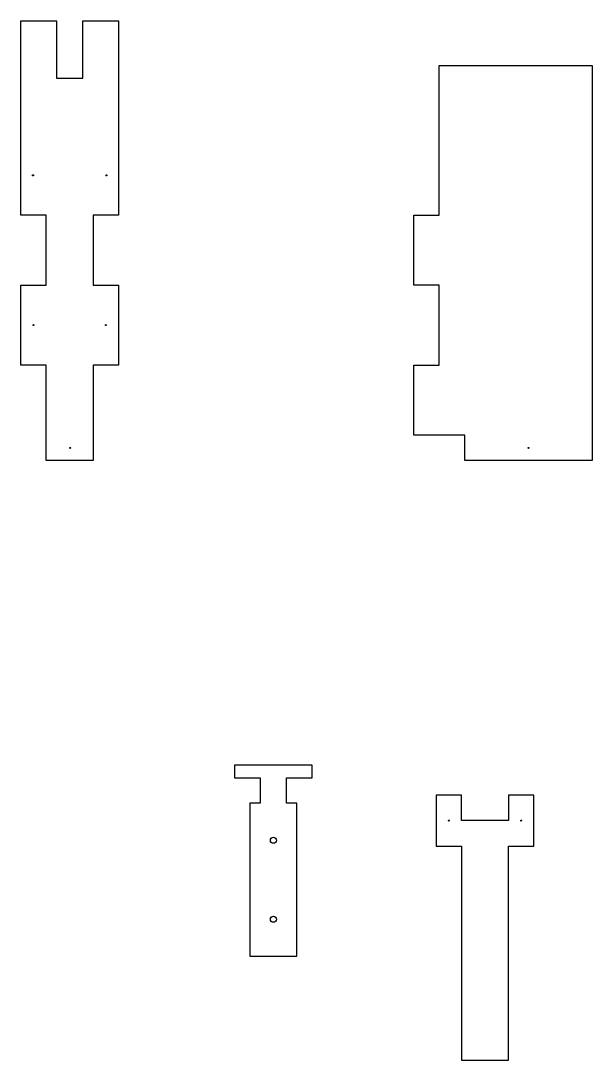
# Model space of a CAD drawing. Header units: millimetres. Extents: x 2805 to 3030, y 1551 to 1959.
import ezdxf

# ---------------------------------------------------------------- set-up
doc = ezdxf.new("R2010")
doc.units = ezdxf.units.MM

msp = doc.modelspace()

# ---------------------------------------------------------------- linework, layer by layer
for points in [[(2833.89, 1786.16), (2815.49, 1786.16), (2815.49, 1823.66), (2805.49, 1823.66), (2805.49, 1854.91), (2815.49, 1854.91), (2815.49, 1882.41), (2805.49, 1882.41), (2805.49, 1958.66), (2819.49, 1958.66), (2819.49, 1936.16), (2829.89, 1936.16), (2829.89, 1958.66), (2843.89, 1958.66), (2843.89, 1882.41), (2833.89, 1882.41), (2833.89, 1854.91), (2843.89, 1854.91), (2843.89, 1823.66), (2833.89, 1823.66)], [(2959.7, 1854.91), (2959.7, 1882.41), (2969.7, 1882.41), (2969.7, 1941.16), (3029.7, 1941.16), (3029.7, 1786.16), (2979.7, 1786.16), (2979.7, 1796.16), (2959.7, 1796.16), (2959.7, 1823.66), (2969.7, 1823.66), (2969.7, 1854.91)], [(2913.79, 1591.76), (2913.79, 1651.76), (2909.79, 1651.76), (2909.79, 1661.76), (2919.79, 1661.76), (2919.79, 1666.76), (2889.39, 1666.76), (2889.39, 1661.76), (2899.39, 1661.76), (2899.39, 1651.76), (2895.39, 1651.76), (2895.39, 1591.76)], [(2978.44, 1654.99), (2968.44, 1654.99), (2968.44, 1634.99), (2978.44, 1634.99), (2978.44, 1550.99), (2996.84, 1550.99), (2996.84, 1634.99), (3006.84, 1634.99), (3006.84, 1654.99), (2996.84, 1654.99), (2996.84, 1644.99), (2978.44, 1644.99)]]:
    msp.add_lwpolyline(points, close=True)
for centre, radius in [((2810.29, 1898.04), 0.2), ((2839.09, 1898.04), 0.2), ((2810.49, 1839.29), 0.2), ((2838.89, 1839.29), 0.2), ((2824.89, 1791.16), 0.2), ((3004.7, 1791.16), 0.2), ((2973.44, 1644.99), 0.2), ((3001.84, 1644.99), 0.2), ((2904.59, 1637.26), 1.18), ((2904.59, 1606.26), 1.18)]:
    msp.add_circle(centre, radius)

doc.saveas('drawing.dxf')
